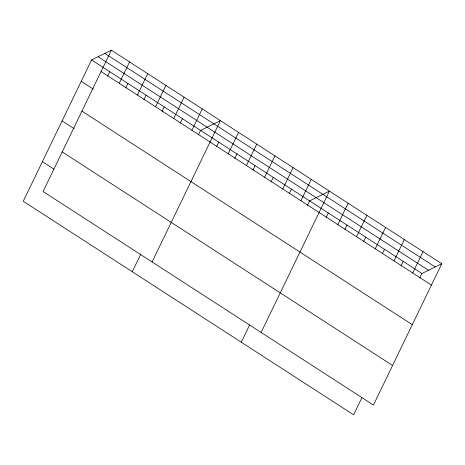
<?xml version="1.0" encoding="UTF-8"?>
<svg xmlns="http://www.w3.org/2000/svg" width="465" height="465" viewBox="0 0 465 465"><rect width="100%" height="100%" fill="white"/><g stroke="black" fill="none" stroke-linecap="round" stroke-linejoin="round"><path stroke-width="0.7" d="M111.391 50.185L43.076 191.504L373.436 405.056L441.75 263.736L111.391 50.185L91.564 59.944L23.25 201.264L353.609 414.815L361.939 397.575M107.543 76.225L109.734 71.691M119.238 83.293L129.561 61.932M125.713 87.966L127.904 83.438M137.408 95.04L147.731 73.679M143.883 99.713L146.074 95.18M155.577 106.787L165.9 85.421M162.053 111.46L164.244 106.927M173.747 118.529L184.07 97.168M180.222 123.202L182.414 118.674M191.917 130.276L202.24 108.915M132.269 271.734L140.912 253.855M198.392 134.949L200.584 130.415L220.41 120.656L152.096 261.975M216.562 146.696L218.753 142.162M228.251 153.764L238.58 132.403M234.732 158.437L236.923 153.909M246.421 165.511L256.75 144.15M252.902 170.184L255.093 165.656M264.591 177.258L274.92 155.891M271.072 181.931L273.263 177.398M282.761 188.999L293.09 167.638M289.242 193.678L291.433 189.145M300.931 200.746L311.259 179.385M241.283 342.205L249.618 324.965M307.412 205.42L309.603 200.892L329.429 191.132L261.115 332.446M326.128 217.521L328.319 212.993M337.823 224.595L348.151 203.234M344.85 229.623L347.041 225.089M356.545 236.697L366.868 215.33M363.572 241.724L365.763 237.191M375.261 248.798L385.59 227.431M382.288 253.826L384.479 249.292M393.983 260.9L404.312 239.533M401.01 265.928L403.202 261.394M412.705 273.002L423.028 251.635M419.732 278.029L421.924 273.496L441.75 263.736M104.852 53.405L435.205 266.957M98.109 56.724L428.463 270.275M91.564 59.944L421.924 273.496M101.068 71.552L431.421 285.097M81.236 81.311L93.349 89.141M81.933 111.135L412.286 324.686M62.101 120.894L74.214 128.724M62.217 151.916L392.57 365.467M42.385 161.681L53.894 169.115"/></g></svg>
